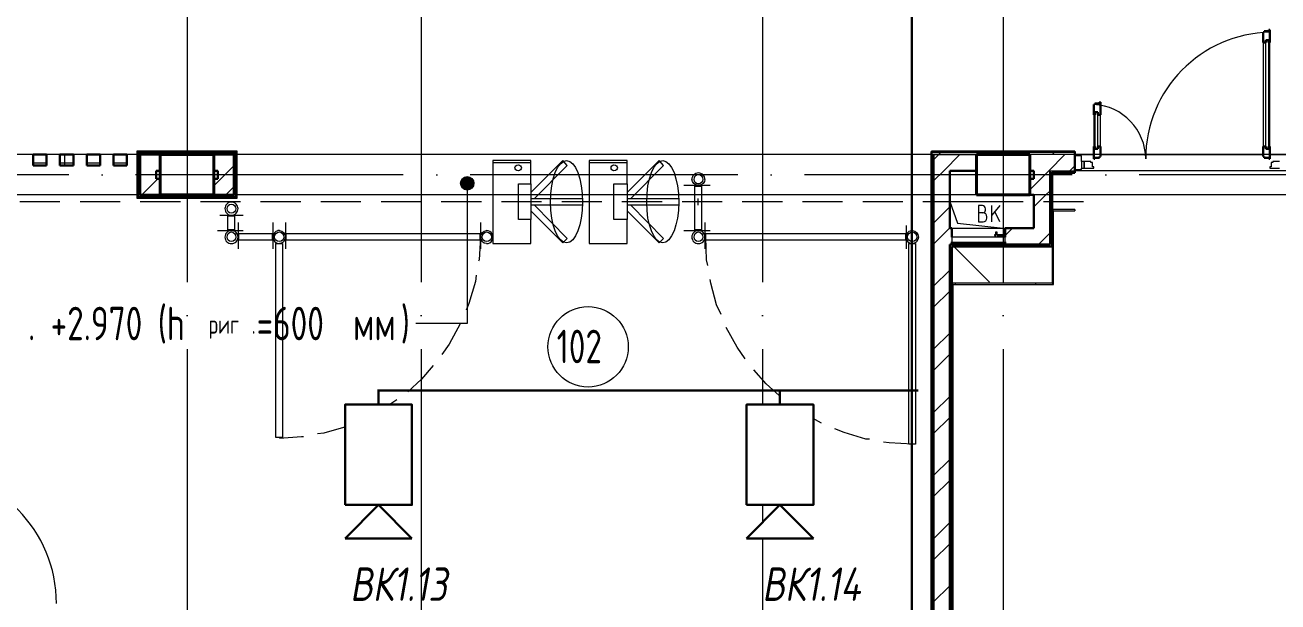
# Model space of a CAD drawing. Header units: millimetres. Extents: x -495897 to 1376592, y -28539 to 470976.
# Drawn here: x -36673 to -27309, y 343215 to 347523 of the extents above; entities that cross this region are included whole.
import ezdxf
from ezdxf.enums import TextEntityAlignment as Align

# ---------------------------------------------------------------- set-up
doc = ezdxf.new("R2010")
doc.units = ezdxf.units.MM
doc.set_wipeout_variables(frame=1)
for name, pattern in [('ADSK_Линия сетки', [25, 20, -2.5, 0, -2.5]), ('ADSK_Сверху', [450, 300, -150]), ('ADSK_Штриховая_ш3 п1_5', [4.5, 3, -1.5])]:
    doc.linetypes.add(name, pattern=pattern)
for name, color, linetype, lineweight in [('PDF _Геометрия', 252, 'Continuous', 9), ('RC-Видеонаблюдение', 5, 'Continuous', 30), ('RC-Линии_связи-Адресные', 5, 'Continuous', 30), ('Аннотация', 7, 'Continuous', 18), ('Витраж', 7, 'Continuous', 9), ('Двери', 252, 'Continuous', 9), ('Линии', 7, 'Continuous', 9), ('Марки помещений', 252, 'Continuous', 20), ('Несущие колонны', 252, 'Continuous', 18), ('Оборудование', 8, 'Continuous', 18), ('Ограждение', 252, 'Continuous', 9), ('Оси', 252, 'Continuous', 9), ('Перекрытие', 252, 'Continuous', 18), ('Стены внутренние', 7, 'Continuous', 18), ('Стены наружные', 7, 'Continuous', 18), ('Стены штриховка', 7, 'Continuous', 9)]:
    doc.layers.add(name, color=color, linetype=linetype, lineweight=lineweight)
doc.layers.add('RC-Позиционные_обозначения', color=7, linetype='Continuous')
doc.layers.add('Двери открывание', color=7, linetype='Continuous', lineweight=9, true_color=0xc0c0c0)
doc.styles.add('GOST Common_3', font='', dxfattribs={"height": 3.5})
doc.styles.add('GOST Common_5', font='', dxfattribs={"width": 0.9, "height": 2.5})
doc.styles.add('RubezhCAD', font='', dxfattribs={"oblique": 10})
doc.styles.get("Standard").update_dxf_attribs({"font": ''})
doc.styles.get('GOST Common_3').set_extended_font_data('GOST 2.304 type A')
doc.styles.get('GOST Common_5').set_extended_font_data('GOST 2.304 type A')
doc.styles.get('RubezhCAD').set_extended_font_data('GOST type A')
doc.styles.get('Standard').set_extended_font_data('GOST type B')
pattern_1 = [(0, (-32119.8, 96), (0, 600), []), (90, (-32119.8, 96), (-600, 4e-14), [])]

# ---------------------------------------------------------------- blocks, each defined once
blk = doc.blocks.new('RC-UGO-CAM-01')
blk.add_attdef('PSTN', text='', height=2.5).set_placement((4.626, 3.284), align=Align.BOTTOM_LEFT)
at = {"color": 1}
blk.add_wipeout([(3.743, 0), (6.243, 2.499), (6.243, -2.499)], dxfattribs=at)
blk.add_line((6.243, 2.499), (6.243, -2.499), dxfattribs=at)
blk.add_wipeout([(-3.743, -2.499), (-3.741, 2.497), (3.743, 2.499), (3.743, -2.499)], dxfattribs=at)
for q in [(6.243, 2.499), (6.243, -2.499)]:
    blk.add_line((3.743, 0), q, dxfattribs=at)
blk.add_lwpolyline([(3.743, -2.499), (3.743, 2.499), (-3.743, 2.499), (-3.743, -2.499), (3.743, -2.499)], close=True, dxfattribs=at)
blk = doc.blocks.new('1 этаж')
at = {"layer": 'Аннотация', "lineweight": 9, "true_color": 0x636466}
h = blk.add_hatch(color=251, dxfattribs=at)
edge = h.paths.add_edge_path()
edge.add_arc((-32611.8, -14057.8), 50, 0, 360)
at = {"layer": 'Ограждение', "true_color": 0x636466}
h = blk.add_hatch(dxfattribs=at)
h.set_pattern_fill('FP_25', color=251, style=0, pattern_type=2)
h.set_pattern_definition(pattern_1)
h.paths.add_polyline_path([(-35075.8, -13823.7), (-34335.8, -13823.7), (-34330.8, -13818.7), (-35080.8, -13818.7)])
h = blk.add_hatch(dxfattribs=at)
h.set_pattern_fill('FP_26', color=251, style=0, pattern_type=2)
h.set_pattern_definition(pattern_1)
h.paths.add_polyline_path([(-29140.8, -13823.7), (-28070.8, -13823.7), (-28070.8, -13818.7), (-29140.8, -13818.7)])
h = blk.add_hatch(dxfattribs=at)
h.set_pattern_fill('FP_25', color=251, style=0, pattern_type=2)
h.set_pattern_definition(pattern_1)
h.paths.add_polyline_path([(-34477.6, -14168.7), (-34330.8, -14168.7), (-34335.8, -14163.7), (-35075.8, -14163.7), (-35080.8, -14168.7), (-35055.8, -14168.7)])
h = blk.add_hatch(dxfattribs=at)
h.set_pattern_fill('FP_25', color=251, style=0, pattern_type=2)
h.set_pattern_definition(pattern_1)
h.paths.add_polyline_path([(-28230.8, -14813.7), (-28230.8, -14263.7), (-28240.8, -14253.7), (-28240.8, -14803.7)])
h = blk.add_hatch(dxfattribs=at)
h.set_pattern_fill('FP_25', color=251, style=0, pattern_type=2)
h.set_pattern_definition(pattern_1)
h.paths.add_polyline_path([(-28980.8, -14813.7), (-28230.8, -14813.7), (-28240.8, -14803.7), (-28990.8, -14803.7)])
h = blk.add_hatch(dxfattribs=at)
h.set_pattern_fill('FP_25', color=251, style=0, pattern_type=2)
h.set_pattern_definition(pattern_1)
h.paths.add_polyline_path([(-28990.8, -20143.7), (-28980.8, -20143.7), (-28980.8, -20043.7), (-28990.8, -20043.7)])
h.paths.add_polyline_path([(-28990.8, -19963.7), (-28980.8, -19963.7), (-28980.8, -14813.7), (-28990.8, -14803.7), (-28990.8, -19852.1)])
at = {"color": 251, "lineweight": 18, "true_color": 0x636466}
for p, q in [((-29005.8, -14193.7), (-28948.3, -14354.9)), ((-29005.8, -14193.7), (-28605.8, -14193.7)), ((-28761.4, -14224.5), (-28791.4, -14224.5)), ((-28791.4, -14224.5), (-28791.4, -14344.5)), ((-28631.4, -14224.5), (-28691.4, -14296)), ((-28691.4, -14344.5), (-28691.4, -14224.5)), ((-28605.8, -14193.7), (-28605.8, -14393.7)), ((-28758, -14277.8), (-28791.4, -14277.8)), ((-28738, -14257.8), (-28738, -14247.8)), ((-28728, -14317.8), (-28728, -14307.8)), ((-28631.4, -14344.5), (-28667.3, -14267.3)), ((-28948.3, -14354.9), (-28605.8, -14393.7)), ((-28791.4, -14344.5), (-28754.7, -14344.5))]:
    blk.add_line(p, q, dxfattribs=at)
for centre, radius, start, end in [((-28761.4, -14247.8), 23.3, 0, 90), ((-28758, -14257.8), 20, 270, 0), ((-28758, -14307.8), 30, 0, 90), ((-28754.7, -14317.8), 26.7, 270, 0)]:
    blk.add_arc(centre, radius, start, end, dxfattribs=at)
at = {"layer": 'PDF _Геометрия', "color": 251, "true_color": 0x636466}
for p, q in [((-32136.1, -13903.9), (-32419.2, -13903.9)), ((-31417.3, -13903.9), (-31700.4, -13903.9)), ((-30992.6, -14072.7), (-30796.5, -14072.7)), ((-32136.1, -14170.7), (-31749.4, -14170.7)), ((-31749.4, -14219.7), (-32136.1, -14219.7)), ((-31417.3, -14170.7), (-31030.7, -14170.7)), ((-31030.7, -14219.7), (-31417.3, -14219.7)), ((-30889.1, -14170.7), (-30889.1, -14219.7)), ((-34461.2, -14296), (-34286.9, -14296)), ((-34477.5, -14410.3), (-34286.9, -14410.3)), ((-34325, -14350.4), (-34325, -14546.4)), ((-34063.7, -14350.4), (-34063.7, -14546.4)), ((-33971.1, -14350.4), (-33971.1, -14546.4)), ((-32511.8, -14350.4), (-32511.8, -14546.4)), ((-30992.6, -14410.3), (-30796.5, -14410.3)), ((-30834.6, -14350.4), (-30834.6, -14546.4)), ((-29331.8, -14372.2), (-29331.8, -14546.4))]:
    blk.add_line(p, q, dxfattribs=at)
at = {"layer": 'PDF _Геометрия', "color": 251, "true_color": 0x636466, "flags": 128}
for points in [[(-32136.1, -14061.8), (-32136.1, -13887.6), (-32419.2, -13887.6), (-32419.2, -14508.3), (-32136.1, -14508.3), (-32136.1, -14328.6), (-32228.6, -14328.6), (-32228.6, -14061.8), (-32136.1, -14061.8), (-32136.1, -14328.6)], [(-32108.8, -14170.7), (-31863.8, -13925.7), (-31896.5, -13887.6), (-32136.1, -14127.2)], [(-31417.3, -14061.8), (-31417.3, -13887.6), (-31700.4, -13887.6), (-31700.4, -14508.3), (-31417.3, -14508.3), (-31417.3, -14328.6), (-31515.3, -14328.6), (-31515.3, -14061.8), (-31417.3, -14061.8), (-31417.3, -14328.6)], [(-31390.1, -14170.7), (-31145, -13925.7), (-31177.7, -13887.6), (-31417.3, -14127.2)], [(-30861.9, -14404.9), (-30910.9, -14404.9), (-30910.9, -14078.2), (-30861.9, -14078.2), (-30861.9, -14404.9)], [(-32108.8, -14219.7), (-31863.8, -14470.2), (-31896.5, -14502.9), (-32136.1, -14263.3)], [(-31390.1, -14219.7), (-31145, -14470.2), (-31177.7, -14502.9), (-31417.3, -14263.3)], [(-34401.3, -14301.4), (-34352.3, -14301.4), (-34352.3, -14404.9), (-34401.3, -14404.9), (-34401.3, -14301.4)], [(-34069.1, -14432.1), (-34069.1, -14481.1), (-34319.6, -14481.1), (-34319.6, -14432.1), (-34069.1, -14432.1)], [(-34041.9, -14508.3), (-33992.9, -14508.3), (-33992.9, -15956.8), (-34041.9, -15956.8), (-34041.9, -14508.3)], [(-33965.6, -14481.1), (-33965.6, -14432.1), (-32517.2, -14432.1), (-32517.2, -14481.1), (-33965.6, -14481.1)], [(-32511.8, -14459.3), (-32522.7, -14628.1), (-32528.1, -14639)], [(-30829.2, -14432.1), (-29337.2, -14432.1), (-29337.2, -14481.1), (-30829.2, -14481.1), (-30829.2, -14432.1)], [(-30812.9, -14671.7), (-30823.8, -14628.1), (-30829.2, -14459.3)], [(-29261, -14508.3), (-29261, -16005.8), (-29310, -16005.8), (-29310, -14508.3), (-29261, -14508.3)], [(-32544.4, -14742.5), (-32549.9, -14791.5), (-32598.9, -14954.8), (-32620.7, -15003.8)], [(-30714.9, -15036.5), (-30747.5, -14965.7), (-30791.1, -14802.4), (-30796.5, -14775.1)], [(-32658.8, -15101.9), (-32664.2, -15107.3), (-32745.9, -15259.8), (-32800.4, -15336)], [(-30535.2, -15368.7), (-30595.1, -15281.5), (-30676.7, -15134.5)], [(-32865.7, -15417.7), (-32952.8, -15521.1), (-33056.3, -15613.7)], [(-30279.2, -15640.9), (-30377.2, -15553.8), (-30469.8, -15450.3)], [(-33138, -15673.6), (-33219.6, -15728.1), (-33366.7, -15809.7), (-33372.1, -15815.2)], [(-29963.4, -15847.8), (-30110.4, -15766.2), (-30192.1, -15706.3)], [(-33470.1, -15853.3), (-33519.1, -15875.1), (-33682.5, -15924.1), (-33731.5, -15929.5)], [(-29604, -15967.6), (-29631.3, -15967.6), (-29794.6, -15918.6), (-29865.4, -15891.4)], [(-33835, -15951.3), (-33851.3, -15951.3), (-34014.6, -15962.2)], [(-29282.8, -16005.8), (-29457, -15994.9), (-29500.6, -15989.4)]]:
    blk.add_lwpolyline(points, dxfattribs=at)
at = {"layer": 'PDF _Геометрия', "color": 251, "true_color": 0x636466}
for centre, start, end in [((-30883.9, -14028.9), 89.76027, 180.23973), ((-30883.9, -14028.9), 89.76027, 180.23973), ((-30883.4, -14028.9), 359.76027, 90.23973), ((-30883.4, -14028.9), 359.76027, 90.23973), ((-34374.2, -14246.8), 89.76027, 180.23973), ((-34373.8, -14246.8), 359.76027, 90.23973), ((-34374.2, -14247.2), 179.76027, 270.23973), ((-34373.8, -14247.2), 269.76027, 0.23973), ((-34374.2, -14459.1), 89.76027, 180.23973), ((-34374.2, -14459.1), 89.76027, 180.23973), ((-34373.8, -14459.1), 359.76027, 90.23973), ((-34373.8, -14459.1), 359.76027, 90.23973), ((-34014.9, -14459.1), 89.76027, 180.23973), ((-34014.9, -14459.1), 89.76027, 180.23973), ((-32468, -14459.5), 269.76027, 90.23973), ((-32468, -14459.5), 269.76027, 90.23973), ((-30883.9, -14459.1), 89.76027, 180.23973), ((-30883.9, -14459.1), 89.76027, 180.23973), ((-30883.4, -14459.1), 359.76027, 90.23973), ((-30883.4, -14459.1), 359.76027, 90.23973), ((-29283, -14459.1), 89.76027, 180.23973), ((-34374.2, -14459.5), 179.76027, 270.23973), ((-34374.2, -14459.5), 179.76027, 270.23973), ((-34373.8, -14459.5), 269.76027, 0.23973), ((-34373.8, -14459.5), 269.76027, 0.23973), ((-34014.9, -14459.5), 179.76027, 270.23973), ((-34014.9, -14459.5), 179.76027, 270.23973), ((-30883.9, -14459.5), 179.76027, 270.23973), ((-30883.9, -14459.5), 179.76027, 270.23973), ((-30883.4, -14459.5), 269.76027, 0.23973), ((-30883.4, -14459.5), 269.76027, 0.23973), ((-29283, -14459.5), 179.76027, 270.23973)]:
    blk.add_arc(centre, 48.8, start, end, dxfattribs=at)
for points in [[(-32255.8, -13942), (-32255.8, -13931.1), (-32245, -13920.2), (-32228.6, -13920.2)], [(-32228.6, -13963.8), (-32245, -13963.8), (-32255.8, -13952.9), (-32255.8, -13942)], [(-32228.6, -13920.2), (-32217.7, -13920.2), (-32206.8, -13931.1), (-32206.8, -13942)], [(-32206.8, -13942), (-32206.8, -13952.9), (-32217.7, -13963.8), (-32228.6, -13963.8)], [(-31989, -14197.9), (-31989, -14023.7), (-31934.6, -13887.6), (-31869.2, -13887.6)], [(-31869.2, -13887.6), (-31803.9, -13887.6), (-31749.4, -14023.7), (-31749.4, -14197.9)], [(-31537.1, -13942), (-31537.1, -13931.1), (-31526.2, -13920.2), (-31515.3, -13920.2)], [(-31515.3, -13963.8), (-31526.2, -13963.8), (-31537.1, -13952.9), (-31537.1, -13942)], [(-31515.3, -13920.2), (-31499, -13920.2), (-31488.1, -13931.1), (-31488.1, -13942)], [(-31488.1, -13942), (-31488.1, -13952.9), (-31499, -13963.8), (-31515.3, -13963.8)], [(-31270.3, -14197.9), (-31270.3, -14023.7), (-31215.8, -13887.6), (-31150.5, -13887.6)], [(-31150.5, -13887.6), (-31085.1, -13887.6), (-31030.7, -14023.7), (-31030.7, -14197.9)], [(-30883.7, -14072.7), (-30910.9, -14072.7), (-30932.7, -14050.9), (-30932.7, -14029.1)], [(-30883.7, -14072.7), (-30910.9, -14072.7), (-30932.7, -14050.9), (-30932.7, -14029.1)], [(-30916.3, -14029.1), (-30916.3, -14007.4), (-30905.4, -13991), (-30883.7, -13991)], [(-30916.3, -14029.1), (-30916.3, -14007.4), (-30905.4, -13991), (-30883.7, -13991)], [(-30883.7, -14061.8), (-30905.4, -14061.8), (-30916.3, -14045.5), (-30916.3, -14029.1)], [(-30883.7, -14061.8), (-30905.4, -14061.8), (-30916.3, -14045.5), (-30916.3, -14029.1)], [(-30883.7, -13991), (-30867.3, -13991), (-30851, -14007.4), (-30851, -14029.1)], [(-30883.7, -13991), (-30867.3, -13991), (-30851, -14007.4), (-30851, -14029.1)], [(-30834.6, -14029.1), (-30834.6, -14050.9), (-30856.4, -14072.7), (-30883.7, -14072.7)], [(-30851, -14029.1), (-30851, -14045.5), (-30867.3, -14061.8), (-30883.7, -14061.8)], [(-30834.6, -14029.1), (-30834.6, -14050.9), (-30856.4, -14072.7), (-30883.7, -14072.7)], [(-30851, -14029.1), (-30851, -14045.5), (-30867.3, -14061.8), (-30883.7, -14061.8)], [(-34406.7, -14247), (-34406.7, -14230.6), (-34395.8, -14214.3), (-34374, -14214.3)], [(-34374, -14214.3), (-34357.7, -14214.3), (-34341.4, -14230.6), (-34341.4, -14247)], [(-31869.2, -14502.9), (-31934.6, -14502.9), (-31989, -14366.8), (-31989, -14197.9)], [(-31749.4, -14197.9), (-31749.4, -14366.8), (-31803.9, -14502.9), (-31869.2, -14502.9)], [(-31150.5, -14502.9), (-31215.8, -14502.9), (-31270.3, -14366.8), (-31270.3, -14197.9)], [(-31030.7, -14197.9), (-31030.7, -14366.8), (-31085.1, -14502.9), (-31150.5, -14502.9)], [(-34374, -14279.6), (-34395.8, -14279.6), (-34406.7, -14268.7), (-34406.7, -14247)], [(-34341.4, -14247), (-34341.4, -14268.7), (-34357.7, -14279.6), (-34374, -14279.6)], [(-34014.6, -14410.3), (-33992.9, -14410.3), (-33971.1, -14432.1), (-33971.1, -14459.3)], [(-34014.6, -14410.3), (-33992.9, -14410.3), (-33971.1, -14432.1), (-33971.1, -14459.3)], [(-32511.8, -14459.3), (-32511.8, -14432.1), (-32490, -14410.3), (-32468.2, -14410.3)], [(-32511.8, -14459.3), (-32511.8, -14432.1), (-32490, -14410.3), (-32468.2, -14410.3)], [(-29282.8, -14410.3), (-29261, -14410.3), (-29239.2, -14432.1), (-29239.2, -14459.3)], [(-34406.7, -14459.3), (-34406.7, -14437.5), (-34395.8, -14421.2), (-34374, -14421.2)], [(-34406.7, -14459.3), (-34406.7, -14437.5), (-34395.8, -14421.2), (-34374, -14421.2)], [(-34374, -14492), (-34395.8, -14492), (-34406.7, -14475.7), (-34406.7, -14459.3)], [(-34374, -14492), (-34395.8, -14492), (-34406.7, -14475.7), (-34406.7, -14459.3)], [(-34374, -14421.2), (-34357.7, -14421.2), (-34341.4, -14437.5), (-34341.4, -14459.3)], [(-34374, -14421.2), (-34357.7, -14421.2), (-34341.4, -14437.5), (-34341.4, -14459.3)], [(-34341.4, -14459.3), (-34341.4, -14475.7), (-34357.7, -14492), (-34374, -14492)], [(-34341.4, -14459.3), (-34341.4, -14475.7), (-34357.7, -14492), (-34374, -14492)], [(-34052.8, -14459.3), (-34052.8, -14437.5), (-34036.4, -14421.2), (-34014.6, -14421.2)], [(-34052.8, -14459.3), (-34052.8, -14437.5), (-34036.4, -14421.2), (-34014.6, -14421.2)], [(-34014.6, -14492), (-34036.4, -14492), (-34052.8, -14475.7), (-34052.8, -14459.3)], [(-34014.6, -14492), (-34036.4, -14492), (-34052.8, -14475.7), (-34052.8, -14459.3)], [(-34014.6, -14421.2), (-33998.3, -14421.2), (-33982, -14437.5), (-33982, -14459.3)], [(-34014.6, -14421.2), (-33998.3, -14421.2), (-33982, -14437.5), (-33982, -14459.3)], [(-33971.1, -14459.3), (-33971.1, -14486.5), (-33992.9, -14508.3), (-34014.6, -14508.3)], [(-33982, -14459.3), (-33982, -14475.7), (-33998.3, -14492), (-34014.6, -14492)], [(-33971.1, -14459.3), (-33971.1, -14486.5), (-33992.9, -14508.3), (-34014.6, -14508.3)], [(-33982, -14459.3), (-33982, -14475.7), (-33998.3, -14492), (-34014.6, -14492)], [(-32468.2, -14508.3), (-32490, -14508.3), (-32511.8, -14486.5), (-32511.8, -14459.3)], [(-32468.2, -14508.3), (-32490, -14508.3), (-32511.8, -14486.5), (-32511.8, -14459.3)], [(-32500.9, -14459.3), (-32500.9, -14437.5), (-32484.5, -14421.2), (-32468.2, -14421.2)], [(-32468.2, -14492), (-32484.5, -14492), (-32500.9, -14475.7), (-32500.9, -14459.3)], [(-32468.2, -14421.2), (-32446.4, -14421.2), (-32430.1, -14437.5), (-32430.1, -14459.3)], [(-32430.1, -14459.3), (-32430.1, -14475.7), (-32446.4, -14492), (-32468.2, -14492)], [(-30916.3, -14459.3), (-30916.3, -14437.5), (-30905.4, -14421.2), (-30883.7, -14421.2)], [(-30916.3, -14459.3), (-30916.3, -14437.5), (-30905.4, -14421.2), (-30883.7, -14421.2)], [(-30883.7, -14492), (-30905.4, -14492), (-30916.3, -14475.7), (-30916.3, -14459.3)], [(-30883.7, -14492), (-30905.4, -14492), (-30916.3, -14475.7), (-30916.3, -14459.3)], [(-30883.7, -14421.2), (-30867.3, -14421.2), (-30851, -14437.5), (-30851, -14459.3)], [(-30883.7, -14421.2), (-30867.3, -14421.2), (-30851, -14437.5), (-30851, -14459.3)], [(-30851, -14459.3), (-30851, -14475.7), (-30867.3, -14492), (-30883.7, -14492)], [(-30851, -14459.3), (-30851, -14475.7), (-30867.3, -14492), (-30883.7, -14492)], [(-29320.9, -14459.3), (-29320.9, -14437.5), (-29304.5, -14421.2), (-29282.8, -14421.2)], [(-29282.8, -14492), (-29304.5, -14492), (-29320.9, -14475.7), (-29320.9, -14459.3)], [(-29282.8, -14421.2), (-29266.4, -14421.2), (-29250.1, -14437.5), (-29250.1, -14459.3)], [(-29239.2, -14459.3), (-29239.2, -14486.5), (-29261, -14508.3), (-29282.8, -14508.3)], [(-29250.1, -14459.3), (-29250.1, -14475.7), (-29266.4, -14492), (-29282.8, -14492)]]:
    blk.add_open_spline(points, degree=3, dxfattribs=at)
at = {"layer": 'Аннотация', "color": 251, "lineweight": 9, "true_color": 0x636466}
for p, q in [((-32611.8, -14057.8), (-32611.8, -15104.6)), ((-32990.3, -15104.6), (-32996.4, -15104.6)), ((-32611.8, -15104.6), (-32990.3, -15104.6))]:
    blk.add_line(p, q, dxfattribs=at)
blk.add_circle((-32611.8, -14057.8), 50, dxfattribs=at)
at = {"layer": 'Витраж', "color": 251, "lineweight": 18, "true_color": 0x636466, "extrusion": (0, 0, -1)}
for p, q in [((-28020.8, -13853.7), (-28070.8, -13853.7)), ((-28070.8, -13853.7), (-28070.8, -13953.7)), ((-28020.8, -13893.7), (-28020.8, -13853.7)), ((-28020.8, -13953.7), (-28020.8, -13943.7)), ((-28070.8, -13953.7), (-28020.8, -13953.7))]:
    blk.add_line(p, q, dxfattribs=at)
at = {"layer": 'Двери', "color": 251, "lineweight": 30, "true_color": 0x636466}
for p, q in [((-26620.8, -12920.7), (-26654.8, -12920.7)), ((-26654.8, -12920.7), (-26654.8, -12929.7)), ((-26612.8, -12911.7), (-26620.8, -12911.7)), ((-26620.8, -12911.7), (-26620.8, -12920.7)), ((-26612.8, -13005.7), (-26612.8, -12911.7)), ((-26654.8, -12929.7), (-26662.8, -12929.7)), ((-26662.8, -12929.7), (-26662.8, -13005.7)), ((-26662.8, -13005.7), (-26642.8, -13005.7)), ((-26642.8, -13005.7), (-26642.8, -12987.7)), ((-26642.8, -12987.7), (-26621.8, -12987.7)), ((-26621.8, -12987.7), (-26621.8, -13005.7)), ((-26621.8, -13005.7), (-26612.8, -13005.7)), ((-27920.8, -13469.7), (-27928.8, -13469.7)), ((-27928.8, -13469.7), (-27928.8, -13545.7)), ((-27886.8, -13460.7), (-27920.8, -13460.7)), ((-27920.8, -13460.7), (-27920.8, -13469.7)), ((-27878.8, -13451.7), (-27886.8, -13451.7)), ((-27886.8, -13451.7), (-27886.8, -13460.7)), ((-27878.8, -13545.7), (-27878.8, -13451.7)), ((-27919.8, -13545.7), (-27928.8, -13545.7)), ((-27919.8, -13527.7), (-27919.8, -13545.7)), ((-27898.8, -13527.7), (-27919.8, -13527.7)), ((-27898.8, -13545.7), (-27898.8, -13527.7)), ((-27878.8, -13545.7), (-27898.8, -13545.7)), ((-27928.8, -13781.7), (-27928.8, -13875.7)), ((-27919.8, -13781.7), (-27928.8, -13781.7)), ((-27919.8, -13799.7), (-27919.8, -13781.7)), ((-27898.8, -13799.7), (-27919.8, -13799.7)), ((-27898.8, -13781.7), (-27898.8, -13799.7)), ((-27878.8, -13781.7), (-27898.8, -13781.7)), ((-27886.8, -13866.7), (-27886.8, -13857.7)), ((-27886.8, -13857.7), (-27878.8, -13857.7)), ((-27878.8, -13857.7), (-27878.8, -13781.7)), ((-26662.8, -13781.7), (-26662.8, -13857.7)), ((-26662.8, -13781.7), (-26642.8, -13781.7)), ((-26662.8, -13857.7), (-26654.8, -13857.7)), ((-26654.8, -13857.7), (-26654.8, -13866.7)), ((-26642.8, -13781.7), (-26642.8, -13799.7)), ((-26642.8, -13799.7), (-26621.8, -13799.7)), ((-26621.8, -13781.7), (-26612.8, -13781.7)), ((-26621.8, -13799.7), (-26621.8, -13781.7)), ((-26612.8, -13875.7), (-26612.8, -13781.7)), ((-27928.8, -13875.7), (-27920.8, -13875.7)), ((-27920.8, -13875.7), (-27920.8, -13866.7)), ((-27920.8, -13866.7), (-27886.8, -13866.7)), ((-26654.8, -13866.7), (-26620.8, -13866.7)), ((-26620.8, -13866.7), (-26620.8, -13875.7)), ((-26620.8, -13875.7), (-26612.8, -13875.7))]:
    blk.add_line(p, q, dxfattribs=at)
at = {"layer": 'Двери', "color": 251, "true_color": 0x636466}
for p, q in [((-26662.8, -13005.7), (-26662.8, -13781.7)), ((-26642.8, -13799.7), (-26642.8, -12987.7)), ((-26642.8, -12987.7), (-26621.8, -12987.7)), ((-26621.8, -12987.7), (-26621.8, -13799.7)), ((-26612.8, -13781.7), (-26612.8, -13005.7)), ((-27928.8, -13545.7), (-27928.8, -13781.7)), ((-27919.8, -13527.7), (-27919.8, -13799.7)), ((-27898.8, -13527.7), (-27919.8, -13527.7)), ((-27898.8, -13799.7), (-27898.8, -13527.7)), ((-27878.8, -13781.7), (-27878.8, -13545.7)), ((-27919.8, -13799.7), (-27898.8, -13799.7)), ((-26621.8, -13799.7), (-26642.8, -13799.7)), ((-28020.8, -13893.7), (-28020.8, -13943.7)), ((-28000.8, -13893.7), (-28020.8, -13893.7)), ((-28020.8, -13943.7), (-28000.8, -13943.7)), ((-28000.8, -13943.7), (-28000.8, -13893.7)), ((-27951.8, -13893.7), (-28000.8, -13893.7)), ((-28000.8, -13893.7), (-28000.8, -13943.7)), ((-28000.8, -13943.7), (-27928.8, -13943.7)), ((-27951.8, -13901.7), (-27951.8, -13893.7)), ((-27937.8, -13901.7), (-27951.8, -13901.7)), ((-27937.8, -13935.7), (-27937.8, -13901.7)), ((-27928.8, -13935.7), (-27937.8, -13935.7)), ((-27928.8, -13943.7), (-27928.8, -13935.7)), ((-26603.8, -13935.7), (-26612.8, -13935.7)), ((-26612.8, -13935.7), (-26612.8, -13943.7)), ((-26612.8, -13943.7), (-26540.8, -13943.7)), ((-26589.8, -13901.7), (-26603.8, -13901.7)), ((-26603.8, -13901.7), (-26603.8, -13935.7)), ((-26589.8, -13893.7), (-26589.8, -13901.7)), ((-26540.8, -13893.7), (-26589.8, -13893.7))]:
    blk.add_line(p, q, dxfattribs=at)
at = {"layer": 'Двери открывание', "color": 251, "true_color": 0x636466}
for centre, radius, start, end in [((-26594.8, -13875.7), 946, 91.09026, 180), ((-27946.8, -13875.7), 406, 0, 87.45896), ((-36679.8, -17195.7), 998, 0, 88.96655)]:
    blk.add_arc(centre, radius, start, end, dxfattribs=at)
at = {"layer": 'Линии', "color": 251, "linetype": 'ADSK_Сверху', "ltscale": 100, "true_color": 0x636466}
for p, q in [((-15050.8, -13843.7), (-48260.8, -13843.7)), ((-15050.8, -14143.7), (-48260.8, -14143.7))]:
    blk.add_line(p, q, dxfattribs=at)
at = {"layer": 'Линии', "color": 251, "linetype": 'ADSK_Штриховая_ш3 п1_5', "ltscale": 100, "true_color": 0x636466}
blk.add_line((-40455.8, -14193.7), (-27895.8, -14193.7), dxfattribs=at)
at = {"layer": 'Марки помещений', "color": 251, "true_color": 0x636466}
blk.add_circle((-31708.5, -15278.7), 300, dxfattribs=at)
at = {"layer": 'Несущие колонны', "color": 251, "lineweight": 40, "true_color": 0x636466}
for p, q in [((-34905.8, -14143.7), (-34905.8, -13843.7)), ((-34905.8, -13843.7), (-34505.8, -13843.7)), ((-34505.8, -13843.7), (-34905.8, -13843.7)), ((-34905.8, -13843.7), (-34905.8, -14143.7)), ((-34505.8, -13843.7), (-34505.8, -14143.7)), ((-34505.8, -14143.7), (-34505.8, -13843.7)), ((-28805.8, -13843.7), (-28405.8, -13843.7)), ((-28805.8, -14143.7), (-28805.8, -13843.7)), ((-28405.8, -13843.7), (-28805.8, -13843.7)), ((-28405.8, -13843.7), (-28405.8, -14143.7)), ((-28805.8, -13963.7), (-28805.8, -14143.7)), ((-28405.8, -14143.7), (-28405.8, -13963.7)), ((-34505.8, -14143.7), (-34905.8, -14143.7)), ((-34905.8, -14143.7), (-34505.8, -14143.7)), ((-28405.8, -14143.7), (-28805.8, -14143.7)), ((-28805.8, -14143.7), (-28405.8, -14143.7))]:
    blk.add_line(p, q, dxfattribs=at)
at = {"layer": 'Несущие колонны', "color": 251, "true_color": 0x636466}
for p, q in [((-28805.8, -13843.7), (-28805.8, -13963.7)), ((-28405.8, -13963.7), (-28405.8, -13843.7))]:
    blk.add_line(p, q, dxfattribs=at)
at = {"layer": 'Оборудование', "color": 251, "true_color": 0x636466}
for p, q in [((-28990.8, -14458.7), (-28990.8, -14495.1)), ((-28590.8, -14458.7), (-28990.8, -14458.7)), ((-28990.8, -14513.7), (-28708, -14796.6)), ((-28989.9, -14496), (-28591.7, -14496)), ((-28983.8, -14496), (-28983.8, -14505.8)), ((-28982.8, -14506.7), (-28598.8, -14506.7)), ((-28971.8, -14508.3), (-28971.8, -14513.7)), ((-28971.8, -14513.7), (-28609.8, -14513.7)), ((-28687.3, -14513.7), (-28687.3, -14515.7)), ((-28662.1, -14443.4), (-28670.4, -14443.4)), ((-28670.4, -14443.4), (-28670.4, -14448.4)), ((-28670.4, -14448.4), (-28662.1, -14448.4)), ((-28667, -14442.8), (-28667, -14458.7)), ((-28647.7, -14442.8), (-28667, -14442.8)), ((-28663.4, -14440.9), (-28665.4, -14442.8)), ((-28663.4, -14423.4), (-28663.4, -14440.9)), ((-28651.2, -14423.4), (-28663.4, -14423.4)), ((-28651.2, -14440.9), (-28663.4, -14440.9)), ((-28606.7, -14443.4), (-28652.5, -14443.4)), ((-28652.5, -14448.4), (-28606.7, -14448.4)), ((-28651.2, -14440.9), (-28651.2, -14423.4)), ((-28649.2, -14442.8), (-28651.2, -14440.9)), ((-28647.7, -14458.7), (-28647.7, -14442.8)), ((-28618.8, -14515.7), (-28618.8, -14513.7)), ((-28609.8, -14513.7), (-28609.8, -14508.3)), ((-28606.7, -14448.4), (-28606.7, -14443.4)), ((-28597.8, -14505.8), (-28597.8, -14496)), ((-28590.8, -14495.1), (-28590.8, -14458.7)), ((-28687.3, -14515.7), (-28683.3, -14515.7)), ((-28622.8, -14515.7), (-28683.3, -14515.7)), ((-28622.8, -14515.7), (-28618.8, -14515.7))]:
    blk.add_line(p, q, dxfattribs=at)
for points, knots in [([(-28990.8, -14495.1), (-28990.8, -14495.2), (-28990.8, -14495.4), (-28990.7, -14495.6), (-28990.5, -14495.8), (-28990.4, -14495.9), (-28990.2, -14496), (-28990.1, -14496), (-28990, -14496), (-28989.9, -14496)], [-1, -1, -1, -1, -0.833333, -0.666667, -0.5, -0.333333, -0.25, -0.166667, 0, 0, 0, 0]), ([(-28983.8, -14505.8), (-28983.8, -14505.9), (-28983.8, -14506), (-28983.7, -14506.2), (-28983.6, -14506.4), (-28983.4, -14506.5), (-28983.3, -14506.6), (-28983.2, -14506.7), (-28983.1, -14506.7), (-28982.9, -14506.7), (-28982.8, -14506.7)], [-1, -1, -1, -1, -0.833333, -0.666667, -0.541667, -0.416667, -0.333333, -0.25, -0.166667, 0, 0, 0, 0]), ([(-28973.3, -14506.7), (-28973.2, -14506.7), (-28973, -14506.8), (-28972.7, -14506.8), (-28972.6, -14506.9), (-28972.4, -14507), (-28972.2, -14507.2), (-28972.1, -14507.3), (-28972, -14507.5), (-28971.9, -14507.7), (-28971.8, -14507.9), (-28971.8, -14508.1), (-28971.8, -14508.3)], [-1, -1, -1, -1, -0.833333, -0.75, -0.666667, -0.583333, -0.5, -0.416667, -0.333333, -0.25, -0.166667, 0, 0, 0, 0]), ([(-28609.8, -14508.3), (-28609.8, -14508.1), (-28609.8, -14507.9), (-28609.7, -14507.7), (-28609.6, -14507.5), (-28609.5, -14507.3), (-28609.4, -14507.2), (-28609.2, -14507), (-28609, -14506.9), (-28608.9, -14506.8), (-28608.6, -14506.8), (-28608.4, -14506.7), (-28608.3, -14506.7)], [0, 0, 0, 0, 0.166667, 0.25, 0.333333, 0.416667, 0.5, 0.583333, 0.666667, 0.75, 0.833333, 1, 1, 1, 1]), ([(-28598.8, -14506.7), (-28598.7, -14506.7), (-28598.5, -14506.7), (-28598.4, -14506.7), (-28598.3, -14506.6), (-28598.2, -14506.5), (-28598, -14506.4), (-28597.9, -14506.2), (-28597.8, -14506), (-28597.8, -14505.9), (-28597.8, -14505.8)], [0, 0, 0, 0, 0.166667, 0.25, 0.333333, 0.416667, 0.541667, 0.666667, 0.833333, 1, 1, 1, 1]), ([(-28591.7, -14496), (-28591.6, -14496), (-28591.5, -14496), (-28591.4, -14496), (-28591.2, -14495.9), (-28591.1, -14495.8), (-28590.9, -14495.6), (-28590.8, -14495.4), (-28590.8, -14495.2), (-28590.8, -14495.1)], [0, 0, 0, 0, 0.166667, 0.25, 0.333333, 0.5, 0.666667, 0.833333, 1, 1, 1, 1])]:
    blk.add_open_spline(points, degree=3, knots=knots, dxfattribs=at)
at = {"layer": 'Ограждение', "color": 251, "true_color": 0x636466}
for p, q in [((-34330.8, -13818.7), (-35080.8, -13818.7)), ((-35080.8, -13818.7), (-35075.8, -13823.7)), ((-35080.8, -13818.7), (-35080.8, -14168.7)), ((-34330.8, -13818.7), (-34335.8, -13823.7)), ((-34330.8, -14168.7), (-34330.8, -13818.7)), ((-29140.8, -13823.7), (-29140.8, -13818.7)), ((-28070.8, -13818.7), (-29140.8, -13818.7)), ((-28070.8, -13818.7), (-28070.8, -13823.7)), ((-35080.8, -14168.7), (-35075.8, -14163.7)), ((-35080.8, -14168.7), (-34330.8, -14168.7)), ((-34335.8, -14163.7), (-34330.8, -14168.7)), ((-28070.8, -14253.7), (-28240.8, -14253.7)), ((-28240.8, -14253.7), (-28230.8, -14263.7)), ((-28230.8, -14263.7), (-28070.8, -14263.7)), ((-28230.8, -14813.7), (-28230.8, -14263.7)), ((-28070.8, -14253.7), (-28070.8, -14263.7)), ((-28240.8, -14528.7), (-28240.8, -14803.7)), ((-28240.8, -14803.7), (-28990.8, -14803.7)), ((-28990.8, -14803.7), (-28980.8, -14813.7)), ((-28980.8, -14813.7), (-28230.8, -14813.7)), ((-28980.8, -19963.7), (-28980.8, -14813.7)), ((-28240.8, -14803.7), (-28230.8, -14813.7))]:
    blk.add_line(p, q, dxfattribs=at)
at = {"layer": 'Оси', "color": 251, "linetype": 'ADSK_Линия сетки', "ltscale": 100, "true_color": 0x636466}
for p, q in [((-34705.8, 32206.9), (-34705.8, -33769.9)), ((-32955.8, 32206.9), (-32955.8, -33769.9)), ((-30405.8, 32206.9), (-30405.8, -33769.9)), ((-28605.8, 32206.9), (-28605.8, -33769.9)), ((4411.5, -13993.7), (-72528.1, -13993.7))]:
    blk.add_line(p, q, dxfattribs=at)
at = {"layer": 'Перекрытие', "color": 251, "ltscale": 100, "true_color": 0x636466}
for p, q in [((-35855.8, -13843.7), (-35955.8, -13843.7)), ((-35655.8, -13843.7), (-35755.8, -13843.7)), ((-35455.8, -13843.7), (-35555.8, -13843.7)), ((-35255.8, -13843.7), (-35355.8, -13843.7)), ((-35080.8, -13843.7), (-35155.8, -13843.7)), ((-29005.8, -14193.7), (-28605.8, -14193.7)), ((-28605.8, -14193.7), (-28605.8, -14393.7))]:
    blk.add_line(p, q, dxfattribs=at)
at = {"layer": 'Стены внутренние', "color": 251, "lineweight": 30, "true_color": 0x636466}
for p, q in [((-35755.8, -13843.7), (-35855.8, -13843.7)), ((-35855.8, -13843.7), (-35855.8, -13923.7)), ((-35755.8, -13923.7), (-35755.8, -13843.7)), ((-35555.8, -13843.7), (-35655.8, -13843.7)), ((-35655.8, -13843.7), (-35655.8, -13923.7)), ((-35555.8, -13923.7), (-35555.8, -13843.7)), ((-35355.8, -13843.7), (-35455.8, -13843.7)), ((-35455.8, -13843.7), (-35455.8, -13923.7)), ((-35355.8, -13923.7), (-35355.8, -13843.7)), ((-35155.8, -13843.7), (-35255.8, -13843.7)), ((-35255.8, -13843.7), (-35255.8, -13923.7)), ((-35155.8, -13923.7), (-35155.8, -13843.7)), ((-35855.8, -13923.7), (-35755.8, -13923.7)), ((-35655.8, -13923.7), (-35555.8, -13923.7)), ((-35455.8, -13923.7), (-35355.8, -13923.7)), ((-35255.8, -13923.7), (-35155.8, -13923.7))]:
    blk.add_line(p, q, dxfattribs=at)
at = {"layer": 'Стены внутренние', "color": 251, "linetype": 'Continuous', "lineweight": 9, "true_color": 0x636466}
for p, q in [((-35619.8, -13923.7), (-35619.8, -13843.7)), ((-35855.8, -13904), (-35755.8, -13904)), ((-35655.8, -13904), (-35555.8, -13904)), ((-35455.8, -13904), (-35355.8, -13904)), ((-35255.8, -13904), (-35155.8, -13904)), ((-35070.8, -13904), (-35055.8, -13904))]:
    blk.add_line(p, q, dxfattribs=at)
at = {"layer": 'Стены наружные', "color": 251, "lineweight": 30, "true_color": 0x636466}
for p, q in [((-34335.8, -13823.7), (-35075.8, -13823.7)), ((-35075.8, -13823.7), (-35075.8, -14163.7)), ((-34340.8, -13828.7), (-35070.8, -13828.7)), ((-35070.8, -13828.7), (-35070.8, -14158.7)), ((-35055.8, -13843.7), (-34905.8, -13843.7)), ((-35055.8, -13843.7), (-35055.8, -14143.7)), ((-34505.8, -13843.7), (-34355.8, -13843.7)), ((-34355.8, -14143.7), (-34355.8, -13843.7)), ((-34340.8, -14158.7), (-34340.8, -13828.7)), ((-34335.8, -14163.7), (-34335.8, -13823.7)), ((-29140.8, -13823.7), (-29140.8, -20128.7)), ((-28070.8, -13823.7), (-29140.8, -13823.7)), ((-29125.8, -20143.7), (-29125.8, -13843.7)), ((-28805.8, -13843.7), (-28405.8, -13843.7)), ((-28070.8, -13978.7), (-28070.8, -13823.7)), ((-34935.8, -14023.7), (-34935.8, -13963.7)), ((-34935.8, -13963.7), (-34905.8, -13963.7)), ((-34905.8, -14023.7), (-34935.8, -14023.7)), ((-34505.8, -13963.7), (-34475.8, -13963.7)), ((-34475.8, -14023.7), (-34505.8, -14023.7)), ((-34475.8, -13963.7), (-34475.8, -14023.7)), ((-29005.8, -13963.7), (-28805.8, -13963.7)), ((-29005.8, -14393.7), (-29005.8, -13963.7)), ((-28405.8, -13963.7), (-28375.8, -13963.7)), ((-28375.8, -14023.7), (-28405.8, -14023.7)), ((-28405.8, -14023.7), (-28405.8, -14143.7)), ((-28375.8, -13963.7), (-28375.8, -14023.7)), ((-28255.8, -13963.7), (-28255.8, -14513.7)), ((-28240.8, -13978.7), (-28070.8, -13978.7)), ((-28240.8, -14528.7), (-28240.8, -13978.7)), ((-35075.8, -14163.7), (-34335.8, -14163.7)), ((-35070.8, -14158.7), (-34340.8, -14158.7)), ((-34905.8, -14143.7), (-35055.8, -14143.7)), ((-34355.8, -14143.7), (-34505.8, -14143.7)), ((-28405.8, -14143.7), (-28375.8, -14143.7)), ((-28375.8, -14143.7), (-28375.8, -14393.7)), ((-28990.8, -14393.7), (-29005.8, -14393.7)), ((-28990.8, -14458.7), (-28990.8, -14393.7)), ((-28375.8, -14393.7), (-28590.8, -14393.7)), ((-28590.8, -14393.7), (-28590.8, -14458.7)), ((-29005.8, -19968.7), (-29005.8, -14513.7)), ((-28971.8, -14513.7), (-29005.8, -14513.7)), ((-28990.8, -14513.7), (-28990.8, -14495.4)), ((-28255.8, -14513.7), (-28609.8, -14513.7)), ((-28590.8, -14495.4), (-28590.8, -14513.7)), ((-28990.8, -19963.7), (-28990.8, -14528.7)), ((-28990.8, -14528.7), (-28240.8, -14528.7))]:
    blk.add_line(p, q, dxfattribs=at)
at = {"layer": 'Стены наружные', "color": 251, "linetype": 'Continuous', "lineweight": 9, "true_color": 0x636466}
for p, q in [((-35028.7, -13843.7), (-35013.7, -13828.7)), ((-35013.7, -13828.7), (-35008.7, -13823.7)), ((-34943, -13828.7), (-34938, -13823.7)), ((-34872.3, -13828.7), (-34867.3, -13823.7)), ((-34801.6, -13828.7), (-34796.6, -13823.7)), ((-34730.8, -13828.7), (-34725.8, -13823.7)), ((-34660.1, -13828.7), (-34655.1, -13823.7)), ((-34604.4, -13843.7), (-34589.4, -13828.7)), ((-34589.4, -13828.7), (-34584.4, -13823.7)), ((-34518.7, -13828.7), (-34513.7, -13823.7)), ((-34448, -13828.7), (-34443, -13823.7)), ((-34377.3, -13828.7), (-34372.3, -13823.7)), ((-34340.8, -13862.9), (-34335.8, -13857.9)), ((-29140.8, -13824.8), (-29139.7, -13823.7)), ((-29125.8, -13882.7), (-29086.9, -13843.7)), ((-29089, -13843.7), (-29074, -13828.7)), ((-29074, -13828.7), (-29069, -13823.7)), ((-29049.7, -13963.7), (-28929.7, -13843.7)), ((-29003.3, -13828.7), (-28998.3, -13823.7)), ((-28932.6, -13828.7), (-28927.6, -13823.7)), ((-28861.9, -13828.7), (-28856.9, -13823.7)), ((-28791.1, -13828.7), (-28786.1, -13823.7)), ((-28720.4, -13828.7), (-28715.4, -13823.7)), ((-28664.7, -13843.7), (-28649.7, -13828.7)), ((-28649.7, -13828.7), (-28644.7, -13823.7)), ((-28579, -13828.7), (-28574, -13823.7)), ((-28508.3, -13828.7), (-28503.3, -13823.7)), ((-28437.6, -13828.7), (-28432.6, -13823.7)), ((-28366.9, -13828.7), (-28361.9, -13823.7)), ((-28296.2, -13828.7), (-28291.2, -13823.7)), ((-28263.9, -13963.7), (-28143.9, -13843.7)), ((-28240.5, -13843.7), (-28225.5, -13828.7)), ((-28225.5, -13828.7), (-28220.5, -13823.7)), ((-28154.8, -13828.7), (-28149.8, -13823.7)), ((-28084, -13828.7), (-28079, -13823.7)), ((-35075.8, -13890.8), (-35070.8, -13885.8)), ((-34453, -14023.7), (-34355.8, -13926.6)), ((-34340.8, -13933.7), (-34335.8, -13928.7)), ((-29140.8, -13895.5), (-29125.8, -13880.5)), ((-28106.8, -13963.7), (-28070.8, -13927.7)), ((-35075.8, -13961.6), (-35070.8, -13956.6)), ((-35075.8, -14032.3), (-35070.8, -14027.3)), ((-35044.4, -14143.7), (-34924.4, -14023.7)), ((-34505.8, -14076.6), (-34453, -14023.7)), ((-34355.8, -14019.4), (-34340.8, -14004.4)), ((-34340.8, -14004.4), (-34335.8, -13999.4)), ((-29125.8, -14039.8), (-29049.7, -13963.7)), ((-28405.8, -14105.6), (-28323.9, -14023.7)), ((-28323.9, -14023.7), (-28263.9, -13963.7)), ((-35075.8, -14103), (-35070.8, -14098)), ((-34415.8, -14143.7), (-34355.8, -14083.7)), ((-34340.8, -14075.1), (-34335.8, -14070.1)), ((-28286.8, -14143.7), (-28255.8, -14112.7)), ((-35065.8, -14163.7), (-35060.8, -14158.7)), ((-34995.1, -14163.7), (-34990.1, -14158.7)), ((-34924.4, -14163.7), (-34919.4, -14158.7)), ((-34919.4, -14158.7), (-34904.4, -14143.7)), ((-34853.7, -14163.7), (-34848.7, -14158.7)), ((-34783, -14163.7), (-34778, -14158.7)), ((-34712.3, -14163.7), (-34707.3, -14158.7)), ((-34641.6, -14163.7), (-34636.6, -14158.7)), ((-34570.9, -14163.7), (-34565.9, -14158.7)), ((-34500.2, -14163.7), (-34495.2, -14158.7)), ((-34495.2, -14158.7), (-34480.2, -14143.7)), ((-34429.5, -14163.7), (-34424.5, -14158.7)), ((-34358.7, -14163.7), (-34353.7, -14158.7)), ((-34340.8, -14145.8), (-34335.8, -14140.8)), ((-28375.8, -14232.7), (-28286.8, -14143.7)), ((-29140.8, -14319.8), (-29125.8, -14304.8)), ((-29125.8, -14354.1), (-29005.8, -14234.1)), ((-29125.8, -14511.3), (-29005.8, -14391.3)), ((-28590.8, -14447.7), (-28536.8, -14393.7)), ((-28519.8, -14528.7), (-28519.8, -14513.7)), ((-28342.5, -14513.7), (-28255.8, -14427.1)), ((-29140.8, -14744.1), (-29125.8, -14729.1)), ((-29125.8, -14825.6), (-29005.8, -14705.6)), ((-29125.8, -14982.7), (-29005.8, -14862.7)), ((-29140.8, -15168.3), (-29125.8, -15153.3)), ((-29125.8, -15297.1), (-29005.8, -15177.1)), ((-29125.8, -15454.2), (-29005.8, -15334.2)), ((-29140.8, -15592.6), (-29125.8, -15577.6)), ((-29125.8, -15768.5), (-29005.8, -15648.5)), ((-29125.8, -15925.7), (-29005.8, -15805.7)), ((-29140.8, -16016.9), (-29125.8, -16001.9)), ((-29125.8, -16240), (-29005.8, -16120)), ((-29125.8, -16397.1), (-29005.8, -16277.1)), ((-29140.8, -16441.1), (-29125.8, -16426.1)), ((-29125.8, -16711.4), (-29005.8, -16591.4)), ((-29125.8, -16868.6), (-29005.8, -16748.6)), ((-29140.8, -16865.4), (-29125.8, -16850.4)), ((-29125.8, -17182.9), (-29005.8, -17062.9))]:
    blk.add_line(p, q, dxfattribs=at)
at = {"layer": 'Стены наружные', "color": 251, "true_color": 0x636466}
for p, q in [((-28805.8, -13963.7), (-28805.8, -13843.7)), ((-28405.8, -13843.7), (-28405.8, -13963.7)), ((-28070.8, -13843.7), (-27928.8, -13843.7)), ((-27878.8, -13843.7), (-26662.8, -13843.7)), ((-26612.8, -13843.7), (-23020.8, -13843.7)), ((-23030.8, -13963.7), (-28070.8, -13963.7)), ((-28990.8, -14393.7), (-28590.8, -14393.7))]:
    blk.add_line(p, q, dxfattribs=at)
at = {"layer": 'Стены штриховка', "color": 251, "true_color": 0x636466}
for p, q in [((-35070.8, -13843.7), (-35055.8, -13843.7)), ((-28070.8, -13828.7), (-29140.8, -13828.7)), ((-29140.8, -13843.7), (-28805.8, -13843.7)), ((-28070.8, -13843.7), (-28405.8, -13843.7)), ((-35070.8, -13923.7), (-35055.8, -13923.7)), ((-28255.8, -13963.7), (-28070.8, -13963.7)), ((-28240.8, -13978.7), (-28255.8, -13978.7))]:
    blk.add_line(p, q, dxfattribs=at)
at = {"layer": 'Аннотация', "color": 251, "true_color": 0x636466, "width": 0.9}
for s, height, style, p in [('. +2.970 (h', 250, 'GOST Common_3', (-35894.3, -15229.6)), ('=600', 250, 'GOST Common_3', (-34185.8, -15229.6)), (')', 250, 'GOST Common_3', (-33108.2, -15229.6)), ('мм', 250, 'GOST Common_3', (-33465.4, -15229.6)), ('риг', 138.75, 'GOST Common_5', (-34544.8, -15180.4)), ('.', 138.8, 'GOST Common_5', (-34223.4, -15180.4))]:
    blk.add_text(s, height=height, dxfattribs=dict(at, style=style)).set_placement(p)
at = {"layer": 'Марки помещений', "color": 251, "true_color": 0x636466, "style": 'GOST Common_3', "width": 0.9}
blk.add_text('102', height=250, dxfattribs=at).set_placement((-31943.4, -15401))

msp = doc.modelspace()

# ---------------------------------------------------------------- linework, layer by layer
at = {"layer": 'RC-Линии_связи-Адресные'}
for p, q in [((-30043.843, 336328.721), (-30044.148, 348322.664)), ((-34030.96, 344688.497), (-34030.96, 344801.316)), ((-31030.96, 344794.474), (-34030.96, 344794.347)), ((-31030.96, 344688.377), (-31030.96, 344794.474)), ((-31030.96, 344794.473), (-29996.693, 344794.473))]:
    msp.add_line(p, q, dxfattribs=at)

# ---------------------------------------------------------------- block references
msp.add_blockref('1 этаж', (-756.474, 360398.765))

# ---------------------------------------------------------------- next in the draw order: block references
at = {"layer": 'RC-Видеонаблюдение'}
ref = msp.add_blockref('RC-UGO-CAM-01', (-34030.96, 344314.212), dxfattribs=dict(at, xscale=100, yscale=100, zscale=100, rotation=270))
ref.add_attrib('PSTN', 'ВК1.13', (-34243.962, 343223.004), dxfattribs={"layer": 'RC-Позиционные_обозначения', "height": 250, "style": 'RubezhCAD', "oblique": 10})
ref = msp.add_blockref('RC-UGO-CAM-01', (-31030.862, 344314.212), dxfattribs=dict(at, xscale=100, yscale=100, zscale=100, rotation=270))
ref.add_attrib('PSTN', 'ВК1.14', (-31163.526, 343223.004), dxfattribs={"layer": 'RC-Позиционные_обозначения', "height": 250, "style": 'RubezhCAD', "oblique": 10})

doc.saveas('drawing.dxf')
